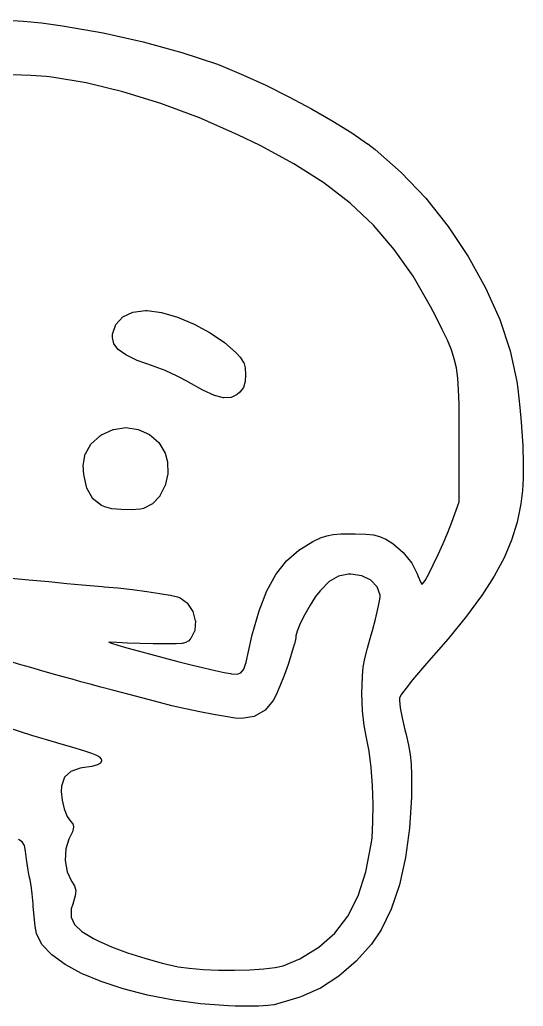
# Model space of a CAD drawing. Extents: x 42 to 258, y -102 to -28.
# Drawn here: x 128.27 to 140.68, y -75.5 to -51.19 of the extents above; entities that cross this region are included whole.
import ezdxf

# ---------------------------------------------------------------- set-up
doc = ezdxf.new("R2010")
doc.units = 0
doc.header["$MEASUREMENT"] = 0
doc.layers.add('BLACK', color=7, linetype='CONTINUOUS')

msp = doc.modelspace()

# ---------------------------------------------------------------- linework, layer by layer
at = {"layer": 'Black'}
for p, q in [((127.843, -51.1914), (128.367, -51.2271)), ((128.367, -51.2271), (128.367, -51.2271)), ((128.367, -51.2271), (128.367, -51.2271)), ((128.367, -51.2271), (128.81, -51.271)), ((128.81, -51.271), (128.81, -51.2711)), ((128.81, -51.2711), (128.81, -51.271)), ((128.81, -51.271), (129.327, -51.3414)), ((129.327, -51.3414), (129.327, -51.3414)), ((129.327, -51.3414), (129.327, -51.3414)), ((129.327, -51.3414), (130.324, -51.516)), ((130.324, -51.516), (130.324, -51.5161)), ((130.324, -51.5161), (130.325, -51.5161)), ((130.325, -51.5161), (131.316, -51.7379)), ((131.316, -51.7379), (131.316, -51.7379)), ((131.316, -51.7379), (131.316, -51.7379)), ((131.316, -51.7379), (132.267, -51.9987)), ((132.267, -51.9987), (132.267, -51.9987)), ((132.267, -51.9987), (132.267, -51.9987)), ((132.267, -51.9987), (133.142, -52.2902)), ((133.142, -52.2902), (133.142, -52.2902)), ((133.142, -52.2902), (133.142, -52.2903)), ((133.142, -52.2903), (133.282, -52.3434)), ((133.282, -52.3434), (133.282, -52.3434)), ((133.282, -52.3434), (133.282, -52.3434)), ((133.282, -52.3434), (133.789, -52.5542)), ((128.544, -52.564), (128.084, -52.5489)), ((128.918, -52.5888), (128.544, -52.564)), ((129.063, -52.6043), (128.918, -52.5888)), ((129.909, -52.7475), (129.063, -52.6043)), ((130.81, -52.9676), (129.909, -52.7475)), ((133.789, -52.5542), (133.789, -52.5543)), ((133.789, -52.5543), (133.789, -52.5543)), ((133.789, -52.5543), (134.339, -52.8073)), ((131.748, -53.2582), (130.81, -52.9676)), ((134.339, -52.8073), (134.339, -52.8073)), ((134.339, -52.8073), (134.339, -52.8073)), ((134.339, -52.8073), (134.905, -53.0893)), ((134.905, -53.0893), (134.905, -53.0893)), ((134.905, -53.0893), (134.905, -53.0893)), ((134.905, -53.0893), (135.464, -53.3872)), ((132.702, -53.6126), (131.748, -53.2582)), ((135.464, -53.3872), (135.464, -53.3873)), ((135.464, -53.3873), (135.464, -53.3873)), ((135.464, -53.3873), (135.991, -53.688)), ((133.651, -54.0242), (132.702, -53.6126)), ((135.991, -53.688), (135.991, -53.6881)), ((135.991, -53.6881), (135.991, -53.6881)), ((135.991, -53.6881), (136.46, -53.9785)), ((134.194, -54.2876), (133.651, -54.0242)), ((136.46, -53.9785), (136.46, -53.9786)), ((136.46, -53.9786), (136.46, -53.9787)), ((136.46, -53.9787), (136.847, -54.2457)), ((135.029, -54.7412), (134.194, -54.2876)), ((136.847, -54.2457), (136.847, -54.2458)), ((136.847, -54.2458), (136.848, -54.2459)), ((136.848, -54.2459), (137.033, -54.3882)), ((137.033, -54.3882), (137.033, -54.3883)), ((137.033, -54.3883), (137.033, -54.3884)), ((137.033, -54.3884), (137.677, -54.9523)), ((135.765, -55.2116), (135.029, -54.7412)), ((137.677, -54.9523), (137.677, -54.9525)), ((137.677, -54.9525), (137.677, -54.9527)), ((137.677, -54.9527), (138.28, -55.5906)), ((136.413, -55.7114), (135.765, -55.2116)), ((138.28, -55.5906), (138.281, -55.5908)), ((138.281, -55.5908), (138.281, -55.5909)), ((138.281, -55.5909), (138.835, -56.2873)), ((136.988, -56.2533), (136.413, -55.7114)), ((137.502, -56.8499), (136.988, -56.2533)), ((138.835, -56.2873), (138.835, -56.2875)), ((138.835, -56.2875), (138.835, -56.2876)), ((138.835, -56.2876), (139.329, -57.0271)), ((137.967, -57.5138), (137.502, -56.8499)), ((139.329, -57.0271), (139.329, -57.0273)), ((139.329, -57.0273), (139.329, -57.0274)), ((139.329, -57.0274), (139.755, -57.7945)), ((138.398, -58.2579), (137.967, -57.5138)), ((139.755, -57.7945), (139.755, -57.7948)), ((139.755, -57.7948), (139.755, -57.7949)), ((139.755, -57.7949), (140.102, -58.5742)), ((138.525, -58.5034), (138.398, -58.2579)), ((130.643, -58.6978), (130.812, -58.5153)), ((130.812, -58.5153), (130.812, -58.5152)), ((130.812, -58.5152), (130.813, -58.5152)), ((130.813, -58.5147), (130.814, -58.5142)), ((130.813, -58.5152), (130.813, -58.5147)), ((130.814, -58.5142), (131.059, -58.3969)), ((130.814, -58.5142), (130.814, -58.5142)), ((130.814, -58.5142), (130.814, -58.5142)), ((131.059, -58.3969), (131.06, -58.3967)), ((131.06, -58.3967), (131.061, -58.3965)), ((131.061, -58.3965), (131.369, -58.3551)), ((131.369, -58.3551), (131.37, -58.355)), ((131.369, -58.3551), (131.369, -58.3551)), ((131.37, -58.355), (131.412, -58.3558)), ((131.412, -58.3558), (131.413, -58.3558)), ((131.413, -58.3558), (131.413, -58.3558)), ((131.413, -58.3558), (131.765, -58.4053)), ((131.765, -58.4053), (131.765, -58.4054)), ((131.765, -58.4054), (131.766, -58.4055)), ((131.766, -58.4055), (132.161, -58.5226)), ((132.161, -58.5226), (132.162, -58.5227)), ((132.162, -58.5227), (132.162, -58.5228)), ((132.162, -58.5228), (132.572, -58.6941)), ((138.685, -58.8228), (138.525, -58.5034)), ((140.102, -58.5742), (140.102, -58.5745)), ((140.102, -58.5745), (140.102, -58.5747)), ((140.102, -58.5747), (140.361, -59.3508)), ((130.56, -58.9371), (130.642, -58.6996)), ((130.642, -58.6981), (130.643, -58.698)), ((130.642, -58.6987), (130.642, -58.6981)), ((130.642, -58.6993), (130.642, -58.6987)), ((130.642, -58.6995), (130.642, -58.6993)), ((130.642, -58.6996), (130.642, -58.6995)), ((130.643, -58.698), (130.643, -58.6978)), ((132.572, -58.6941), (132.572, -58.6942)), ((132.572, -58.6942), (132.572, -58.6943)), ((132.572, -58.6943), (132.968, -58.9061)), ((138.812, -59.0906), (138.685, -58.8228)), ((130.555, -59.0244), (130.56, -58.9384)), ((130.555, -59.0251), (130.555, -59.0244)), ((130.555, -59.0258), (130.555, -59.0251)), ((130.588, -59.1782), (130.555, -59.0258)), ((130.56, -58.9378), (130.56, -58.9371)), ((130.56, -58.9384), (130.56, -58.9378)), ((132.968, -58.9061), (132.969, -58.9063)), ((132.969, -58.9063), (132.969, -58.9064)), ((132.969, -58.9064), (133.322, -59.1453)), ((130.588, -59.1784), (130.588, -59.1782)), ((130.588, -59.1786), (130.588, -59.1784)), ((130.588, -59.1792), (130.588, -59.1786)), ((130.588, -59.1798), (130.588, -59.1792)), ((130.588, -59.18), (130.588, -59.1798)), ((130.589, -59.1802), (130.588, -59.18)), ((130.694, -59.3191), (130.589, -59.1802)), ((133.322, -59.1453), (133.322, -59.1455)), ((133.322, -59.1455), (133.322, -59.1457)), ((133.322, -59.1457), (133.603, -59.3982)), ((138.911, -59.3255), (138.812, -59.0906)), ((130.695, -59.3197), (130.694, -59.3191)), ((130.695, -59.3202), (130.695, -59.3197)), ((130.883, -59.4523), (130.695, -59.3202)), ((130.883, -59.4525), (130.883, -59.4523)), ((130.884, -59.4528), (130.883, -59.4525)), ((131.163, -59.5848), (130.884, -59.4528)), ((133.603, -59.3982), (133.603, -59.3984)), ((133.603, -59.3984), (133.603, -59.3986)), ((133.603, -59.3986), (133.701, -59.5092)), ((133.701, -59.5092), (133.701, -59.5095)), ((133.701, -59.5095), (133.702, -59.5097)), ((133.702, -59.5097), (133.79, -59.6386)), ((138.984, -59.5463), (138.911, -59.3255)), ((139.036, -59.7717), (138.984, -59.5463)), ((140.361, -59.3508), (140.361, -59.3511)), ((140.361, -59.3511), (140.361, -59.3513)), ((140.361, -59.3513), (140.522, -60.1088)), ((131.164, -59.5849), (131.163, -59.5848)), ((131.163, -59.5848), (131.163, -59.5848)), ((131.545, -59.7235), (131.164, -59.5849)), ((131.582, -59.7356), (131.545, -59.7235)), ((131.545, -59.7235), (131.545, -59.7235)), ((131.545, -59.7235), (131.545, -59.7235)), ((131.852, -59.8387), (131.582, -59.7356)), ((133.79, -59.6386), (133.79, -59.6393)), ((133.79, -59.6393), (133.791, -59.64)), ((133.791, -59.64), (133.83, -59.768)), ((133.83, -59.768), (133.83, -59.7686)), ((133.83, -59.7686), (133.83, -59.7692)), ((133.83, -59.7692), (133.838, -59.9415)), ((139.071, -60.0207), (139.036, -59.7717)), ((132.153, -59.9757), (131.852, -59.8387)), ((132.42, -60.1175), (132.153, -59.9757)), ((133.838, -59.942), (133.83, -60.1045)), ((133.838, -59.9415), (133.838, -59.9418)), ((133.838, -59.9418), (133.838, -59.942)), ((139.091, -60.312), (139.071, -60.0207)), ((132.428, -60.1221), (132.42, -60.1175)), ((132.784, -60.3207), (132.428, -60.1221)), ((132.428, -60.1221), (132.428, -60.1221)), ((132.428, -60.1221), (132.428, -60.1221)), ((133.789, -60.252), (133.699, -60.3694)), ((133.83, -60.1057), (133.789, -60.2504)), ((133.789, -60.2504), (133.789, -60.2504)), ((133.789, -60.2504), (133.789, -60.2505)), ((133.789, -60.2505), (133.789, -60.2512)), ((133.789, -60.2512), (133.789, -60.2519)), ((133.789, -60.2519), (133.789, -60.252)), ((133.789, -60.252), (133.789, -60.252)), ((133.83, -60.1045), (133.83, -60.1051)), ((133.83, -60.1051), (133.83, -60.1057)), ((140.522, -60.1088), (140.522, -60.109)), ((140.522, -60.109), (140.522, -60.1091)), ((140.522, -60.1091), (140.547, -60.2901)), ((132.785, -60.3208), (132.784, -60.3207)), ((132.785, -60.3209), (132.785, -60.3208)), ((133.07, -60.4481), (132.785, -60.3209)), ((133.07, -60.4482), (133.07, -60.4481)), ((133.07, -60.4484), (133.07, -60.4482)), ((133.297, -60.5068), (133.07, -60.4484)), ((133.298, -60.5068), (133.297, -60.5068)), ((133.48, -60.4992), (133.298, -60.5069)), ((133.298, -60.5069), (133.298, -60.5068)), ((133.481, -60.499), (133.48, -60.4992)), ((133.48, -60.4992), (133.48, -60.4992)), ((133.48, -60.4992), (133.48, -60.4992)), ((133.482, -60.4988), (133.481, -60.4988)), ((133.481, -60.4988), (133.481, -60.499)), ((133.632, -60.4275), (133.482, -60.4987)), ((133.482, -60.4987), (133.482, -60.4988)), ((133.633, -60.4268), (133.632, -60.4271)), ((133.632, -60.4271), (133.632, -60.4275)), ((133.698, -60.3701), (133.633, -60.4268)), ((133.699, -60.3694), (133.698, -60.3698)), ((133.698, -60.3698), (133.698, -60.3701)), ((139.101, -60.6645), (139.091, -60.312)), ((140.547, -60.2901), (140.547, -60.2901)), ((140.547, -60.2901), (140.547, -60.2902)), ((140.547, -60.2902), (140.599, -60.7454)), ((139.104, -61.0969), (139.101, -60.6645)), ((140.599, -60.7454), (140.599, -60.7455)), ((140.599, -60.7455), (140.599, -60.7456)), ((140.599, -60.7456), (140.629, -61.0965)), ((130.578, -61.2861), (130.887, -61.2433)), ((130.887, -61.2433), (130.888, -61.2433)), ((130.888, -61.2433), (130.888, -61.2433)), ((130.888, -61.2433), (131.193, -61.2868)), ((139.104, -61.4927), (139.104, -61.0969)), ((140.629, -61.0965), (140.64, -61.2203)), ((140.64, -61.2203), (140.64, -61.2204)), ((140.64, -61.2204), (140.64, -61.2205)), ((140.64, -61.2205), (140.669, -61.6885)), ((130.027, -61.6474), (130.263, -61.4373)), ((130.263, -61.4369), (130.285, -61.4221)), ((130.263, -61.4372), (130.263, -61.4369)), ((130.263, -61.4373), (130.263, -61.4372)), ((130.285, -61.4219), (130.286, -61.4217)), ((130.285, -61.4221), (130.285, -61.4219)), ((130.286, -61.4217), (130.576, -61.2865)), ((130.576, -61.2865), (130.577, -61.2863)), ((130.577, -61.2863), (130.578, -61.2861)), ((131.193, -61.2868), (131.194, -61.287)), ((131.194, -61.287), (131.194, -61.2871)), ((131.194, -61.2871), (131.472, -61.4106)), ((131.472, -61.4106), (131.473, -61.411)), ((131.473, -61.411), (131.473, -61.4114)), ((131.473, -61.4114), (131.701, -61.6087)), ((139.102, -63.0723), (139.104, -61.4927)), ((129.888, -61.8863), (130.026, -61.6486)), ((130.026, -61.648), (130.027, -61.6474)), ((130.026, -61.6486), (130.026, -61.648)), ((131.701, -61.6087), (131.702, -61.6093)), ((131.702, -61.6093), (131.702, -61.6099)), ((131.702, -61.6099), (131.858, -61.8748)), ((140.669, -61.6885), (140.669, -61.6886)), ((140.669, -61.6886), (140.669, -61.6886)), ((140.669, -61.6886), (140.684, -62.1238)), ((129.837, -62.1756), (129.887, -61.888)), ((129.887, -61.8871), (129.888, -61.8863)), ((129.887, -61.888), (129.887, -61.8871)), ((129.887, -61.888), (129.887, -61.888)), ((129.887, -61.888), (129.887, -61.888)), ((129.888, -61.8863), (129.888, -61.8863)), ((129.888, -61.8863), (129.888, -61.8863)), ((131.858, -61.8748), (131.859, -61.8755)), ((131.859, -61.8755), (131.859, -61.8761)), ((131.859, -61.8761), (131.913, -62.0842)), ((129.837, -62.1761), (129.837, -62.1756)), ((129.837, -62.1767), (129.837, -62.1761)), ((129.847, -62.3989), (129.837, -62.1767)), ((131.913, -62.0842), (131.913, -62.0848)), ((131.913, -62.0848), (131.913, -62.0854)), ((131.913, -62.0854), (131.918, -62.3832)), ((140.684, -62.1238), (140.684, -62.1239)), ((140.684, -62.1239), (140.684, -62.124)), ((140.684, -62.124), (140.684, -62.5001)), ((129.847, -62.3993), (129.847, -62.3989)), ((129.847, -62.3997), (129.847, -62.3993)), ((129.921, -62.7333), (129.847, -62.3997)), ((131.918, -62.3844), (131.852, -62.6723)), ((131.918, -62.3832), (131.918, -62.3838)), ((131.918, -62.3838), (131.918, -62.3844)), ((131.851, -62.6734), (131.724, -62.9268)), ((131.852, -62.6728), (131.851, -62.6734)), ((131.852, -62.6723), (131.852, -62.6728)), ((140.684, -62.5004), (140.668, -62.7912)), ((140.684, -62.5001), (140.684, -62.5002)), ((140.684, -62.5002), (140.684, -62.5004)), ((129.922, -62.734), (129.921, -62.7333)), ((129.922, -62.7347), (129.922, -62.734)), ((130.066, -62.9843), (129.922, -62.7347)), ((131.723, -62.9279), (131.544, -63.1222)), ((131.724, -62.9273), (131.723, -62.9279)), ((131.724, -62.9268), (131.724, -62.9273)), ((140.668, -62.7916), (140.626, -63.1169)), ((140.668, -62.7912), (140.668, -62.7914)), ((140.668, -62.7914), (140.668, -62.7916)), ((130.066, -62.9844), (130.066, -62.9843)), ((130.066, -62.9843), (130.066, -62.9843)), ((130.067, -62.985), (130.066, -62.9844)), ((130.067, -62.9856), (130.067, -62.985)), ((130.067, -62.9857), (130.067, -62.9856)), ((130.067, -62.9856), (130.067, -62.9856)), ((130.288, -63.1594), (130.067, -62.9857)), ((130.288, -63.1596), (130.288, -63.1594)), ((130.289, -63.16), (130.288, -63.1596)), ((130.369, -63.1982), (130.289, -63.16)), ((130.37, -63.1984), (130.369, -63.1982)), ((130.37, -63.1986), (130.37, -63.1984)), ((130.539, -63.2403), (130.37, -63.1986)), ((131.543, -63.1233), (131.321, -63.234)), ((131.544, -63.1223), (131.543, -63.1227)), ((131.543, -63.1227), (131.543, -63.1233)), ((131.543, -63.1233), (131.543, -63.1233)), ((131.543, -63.1233), (131.543, -63.1233)), ((131.544, -63.1222), (131.544, -63.1222)), ((131.544, -63.1222), (131.544, -63.1223)), ((138.923, -63.5683), (139.102, -63.0723)), ((140.626, -63.1172), (140.532, -63.5715)), ((140.626, -63.1169), (140.626, -63.117)), ((140.626, -63.117), (140.626, -63.1172)), ((130.539, -63.2404), (130.539, -63.2403)), ((130.539, -63.2403), (130.539, -63.2403)), ((130.772, -63.2638), (130.539, -63.2404)), ((130.773, -63.2638), (130.772, -63.2638)), ((130.773, -63.2639), (130.773, -63.2638)), ((131.024, -63.2673), (130.773, -63.2639)), ((131.247, -63.249), (131.024, -63.2673)), ((131.024, -63.2673), (131.024, -63.2673)), ((131.024, -63.2673), (131.024, -63.2673)), ((131.32, -63.2344), (131.247, -63.2489)), ((131.247, -63.2489), (131.247, -63.2489)), ((131.247, -63.2489), (131.247, -63.249)), ((131.321, -63.2342), (131.32, -63.2344)), ((131.321, -63.234), (131.321, -63.2342)), ((138.825, -63.8234), (138.923, -63.5683)), ((140.532, -63.5719), (140.395, -64.0135)), ((140.532, -63.5715), (140.532, -63.5717)), ((140.532, -63.5717), (140.532, -63.5719)), ((135.689, -63.9615), (135.841, -63.9054)), ((135.841, -63.9054), (135.842, -63.9053)), ((135.842, -63.9052), (135.996, -63.8744)), ((135.842, -63.9053), (135.842, -63.9052)), ((135.996, -63.8743), (136.189, -63.8616)), ((135.996, -63.8744), (135.996, -63.8743)), ((135.996, -63.8744), (135.996, -63.8744)), ((136.189, -63.8616), (136.457, -63.8594)), ((136.189, -63.8616), (136.189, -63.8616)), ((136.189, -63.8616), (136.189, -63.8616)), ((136.457, -63.8594), (136.457, -63.8594)), ((136.457, -63.8594), (136.457, -63.8594)), ((136.457, -63.8594), (136.543, -63.8598)), ((136.543, -63.8598), (136.543, -63.8598)), ((136.543, -63.8598), (136.543, -63.8598)), ((136.543, -63.8598), (136.802, -63.8673)), ((136.802, -63.8673), (136.802, -63.8673)), ((136.802, -63.8673), (136.802, -63.8673)), ((136.802, -63.8673), (136.99, -63.8882)), ((136.99, -63.8882), (136.991, -63.8883)), ((136.991, -63.8883), (136.991, -63.8883)), ((136.991, -63.8883), (137.143, -63.9278)), ((137.143, -63.9278), (137.143, -63.928)), ((137.143, -63.928), (137.143, -63.928)), ((137.143, -63.928), (137.292, -63.9915)), ((138.71, -64.0975), (138.825, -63.8234)), ((135.148, -64.2611), (135.498, -64.0513)), ((135.498, -64.0512), (135.499, -64.0511)), ((135.498, -64.0513), (135.498, -64.0512)), ((135.499, -64.0507), (135.688, -63.9617)), ((135.499, -64.0511), (135.499, -64.0507)), ((135.499, -64.0507), (135.499, -64.0507)), ((135.499, -64.0507), (135.499, -64.0507)), ((135.688, -63.9616), (135.689, -63.9615)), ((135.688, -63.9617), (135.688, -63.9616)), ((137.292, -63.9915), (137.292, -63.9917)), ((137.292, -63.9917), (137.292, -63.9918)), ((137.292, -63.9918), (137.471, -64.0992)), ((137.471, -64.0992), (137.471, -64.0995)), ((137.471, -64.0995), (137.472, -64.0998)), ((137.472, -64.0998), (137.726, -64.3203)), ((138.588, -64.3717), (138.71, -64.0975)), ((140.395, -64.0139), (140.209, -64.4545)), ((140.395, -64.0135), (140.395, -64.0137)), ((140.395, -64.0137), (140.395, -64.0139)), ((134.845, -64.5271), (135.147, -64.2616)), ((135.147, -64.2616), (135.148, -64.2614)), ((135.148, -64.2614), (135.148, -64.2611)), ((137.726, -64.3203), (137.726, -64.3207)), ((137.726, -64.3207), (137.727, -64.321)), ((137.727, -64.321), (137.937, -64.5817)), ((138.466, -64.6274), (138.588, -64.3717)), ((134.586, -64.8591), (134.845, -64.5278)), ((134.845, -64.5275), (134.845, -64.5271)), ((134.845, -64.5278), (134.845, -64.5275)), ((137.937, -64.5817), (137.937, -64.5821)), ((137.937, -64.5821), (137.937, -64.5825)), ((137.937, -64.5825), (138.071, -64.848)), ((138.355, -64.8459), (138.466, -64.6274)), ((140.209, -64.4549), (139.966, -64.9063)), ((140.209, -64.4545), (140.209, -64.4547)), ((140.209, -64.4547), (140.209, -64.4549)), ((134.362, -65.2668), (134.585, -64.8598)), ((134.585, -64.8595), (134.586, -64.8591)), ((134.585, -64.8598), (134.585, -64.8595)), ((136.125, -64.9069), (135.901, -65.0367)), ((136.372, -64.8576), (136.125, -64.9069)), ((136.429, -64.8561), (136.372, -64.8576)), ((136.7, -64.8962), (136.429, -64.8561)), ((136.924, -65.0056), (136.7, -64.8962)), ((138.071, -64.848), (138.071, -64.8483)), ((138.071, -64.8483), (138.071, -64.8486)), ((138.071, -64.8486), (138.092, -64.9082)), ((138.092, -64.9082), (138.147, -65.0407)), ((138.264, -65.0082), (138.355, -64.8459)), ((139.966, -64.9066), (139.66, -65.3806)), ((139.966, -64.9063), (139.966, -64.9065)), ((139.966, -64.9065), (139.966, -64.9066)), ((127.968, -64.9401), (128.495, -64.9912)), ((128.495, -64.9912), (128.495, -64.9912)), ((128.495, -64.9912), (128.988, -65.0384)), ((128.988, -65.0384), (128.988, -65.0384)), ((128.988, -65.0384), (129.432, -65.0803)), ((129.432, -65.0803), (129.432, -65.0803)), ((129.432, -65.0803), (129.809, -65.1153)), ((129.809, -65.1153), (129.809, -65.1153)), ((129.809, -65.1153), (130.106, -65.1419)), ((130.106, -65.1419), (130.106, -65.1419)), ((130.106, -65.1419), (130.306, -65.1585)), ((135.901, -65.0367), (135.674, -65.2615)), ((137.083, -65.1685), (136.924, -65.0056)), ((138.147, -65.0407), (138.186, -65.1018)), ((138.186, -65.1018), (138.201, -65.0949)), ((138.201, -65.0949), (138.264, -65.0082)), ((130.306, -65.1585), (130.35, -65.162)), ((130.35, -65.162), (130.35, -65.162)), ((130.35, -65.162), (130.35, -65.162)), ((130.35, -65.162), (130.688, -65.1934)), ((130.688, -65.1934), (130.688, -65.1934)), ((130.688, -65.1934), (130.688, -65.1934)), ((130.688, -65.1934), (131.047, -65.2338)), ((131.047, -65.2338), (131.047, -65.2338)), ((131.047, -65.2338), (131.047, -65.2338)), ((131.047, -65.2338), (131.4, -65.2795)), ((131.4, -65.2795), (131.4, -65.2795)), ((131.4, -65.2795), (131.4, -65.2795)), ((131.4, -65.2795), (131.721, -65.3269)), ((131.721, -65.3269), (131.721, -65.3269)), ((131.721, -65.3269), (131.721, -65.3269)), ((131.721, -65.3269), (131.982, -65.3723)), ((131.982, -65.3723), (131.982, -65.3723)), ((131.982, -65.3723), (131.983, -65.3723)), ((131.983, -65.3723), (132.158, -65.4121)), ((134.17, -65.7601), (134.362, -65.2674)), ((134.362, -65.2671), (134.362, -65.2668)), ((134.362, -65.2674), (134.362, -65.2671)), ((135.674, -65.2615), (135.563, -65.4082)), ((137.156, -65.3696), (137.083, -65.1685)), ((137.159, -65.4159), (137.156, -65.3696)), ((139.66, -65.3808), (139.632, -65.4191)), ((139.66, -65.3806), (139.66, -65.3807)), ((139.66, -65.3807), (139.66, -65.3808)), ((132.158, -65.4121), (132.158, -65.4122)), ((132.158, -65.4122), (132.159, -65.4123)), ((132.159, -65.4123), (132.222, -65.4356)), ((132.222, -65.4356), (132.223, -65.436)), ((132.223, -65.436), (132.224, -65.4363)), ((132.224, -65.4363), (132.407, -65.5715)), ((132.407, -65.5715), (132.407, -65.5715)), ((132.407, -65.5715), (132.407, -65.5715)), ((132.407, -65.5715), (132.408, -65.5721)), ((132.408, -65.5721), (132.409, -65.5727)), ((132.409, -65.5727), (132.409, -65.5728)), ((132.409, -65.5728), (132.409, -65.5728)), ((132.409, -65.5728), (132.537, -65.7713)), ((135.43, -65.6169), (135.299, -65.8466)), ((135.563, -65.4082), (135.43, -65.6169)), ((137.102, -65.7095), (137.143, -65.5203)), ((137.143, -65.5203), (137.159, -65.4159)), ((139.632, -65.4191), (139.285, -65.889)), ((139.632, -65.4191), (139.632, -65.4191)), ((132.537, -65.7713), (132.537, -65.772)), ((132.537, -65.772), (132.537, -65.7727)), ((132.537, -65.7727), (132.599, -66.0035)), ((134.003, -66.3491), (134.17, -65.7606)), ((134.17, -65.7604), (134.17, -65.7601)), ((134.17, -65.7606), (134.17, -65.7604)), ((135.299, -65.8466), (135.187, -66.0688)), ((137.04, -65.9592), (137.102, -65.7095)), ((132.6, -66.0051), (132.586, -66.2372)), ((132.599, -66.0035), (132.6, -66.0043)), ((132.6, -66.0043), (132.6, -66.0051)), ((135.187, -66.0688), (135.109, -66.2547)), ((136.963, -66.2453), (137.04, -65.9592)), ((139.285, -65.8892), (138.834, -66.4435)), ((139.285, -65.889), (139.285, -65.8891)), ((139.285, -65.8891), (139.285, -65.8892)), ((132.586, -66.2391), (132.487, -66.4416)), ((132.586, -66.2372), (132.586, -66.2373)), ((132.586, -66.2373), (132.586, -66.2374)), ((132.586, -66.2374), (132.586, -66.2382)), ((132.586, -66.2382), (132.586, -66.2389)), ((132.586, -66.2389), (132.586, -66.239)), ((132.586, -66.239), (132.586, -66.2391)), ((133.911, -66.7603), (134.003, -66.3493)), ((134.003, -66.3492), (134.003, -66.3491)), ((134.003, -66.3493), (134.003, -66.3492)), ((135.109, -66.2547), (135.08, -66.376)), ((136.842, -66.677), (136.934, -66.3477)), ((136.934, -66.3477), (136.963, -66.2453)), ((136.934, -66.3477), (136.934, -66.3477)), ((136.934, -66.3477), (136.934, -66.3477)), ((130.472, -66.5269), (130.467, -66.5291)), ((130.467, -66.5291), (130.533, -66.5551)), ((130.474, -66.5271), (130.472, -66.5269)), ((130.475, -66.5271), (130.474, -66.5271)), ((130.661, -66.5389), (130.475, -66.5271)), ((130.475, -66.5271), (130.475, -66.5271)), ((130.533, -66.5551), (130.69, -66.6044)), ((130.662, -66.539), (130.661, -66.5389)), ((130.661, -66.5389), (130.661, -66.5389)), ((130.927, -66.5503), (130.662, -66.539)), ((130.69, -66.6044), (130.913, -66.6689)), ((131.238, -66.5599), (130.927, -66.5503)), ((130.927, -66.5503), (130.927, -66.5503)), ((130.927, -66.5503), (130.927, -66.5503)), ((131.56, -66.5665), (131.238, -66.5599)), ((131.238, -66.5599), (131.238, -66.5599)), ((131.238, -66.5599), (131.238, -66.5599)), ((131.594, -66.567), (131.56, -66.5665)), ((131.56, -66.5665), (131.56, -66.5665)), ((131.56, -66.5665), (131.56, -66.5665)), ((131.905, -66.5704), (131.594, -66.567)), ((131.594, -66.567), (131.594, -66.567)), ((131.594, -66.567), (131.594, -66.567)), ((132.124, -66.569), (131.905, -66.5704)), ((131.905, -66.5704), (131.905, -66.5704)), ((131.905, -66.5704), (131.905, -66.5704)), ((132.27, -66.5599), (132.124, -66.569)), ((132.124, -66.569), (132.124, -66.569)), ((132.124, -66.569), (132.124, -66.569)), ((132.271, -66.5598), (132.27, -66.5598)), ((132.27, -66.5598), (132.27, -66.5599)), ((132.364, -66.5402), (132.271, -66.5598)), ((132.365, -66.5397), (132.364, -66.54)), ((132.364, -66.54), (132.364, -66.5402)), ((132.426, -66.507), (132.365, -66.5397)), ((132.427, -66.5061), (132.426, -66.5065)), ((132.426, -66.5065), (132.426, -66.507)), ((132.475, -66.4574), (132.427, -66.5061)), ((132.487, -66.4426), (132.475, -66.4571)), ((132.475, -66.4571), (132.475, -66.4572)), ((132.475, -66.4572), (132.475, -66.4574)), ((132.487, -66.4416), (132.487, -66.4421)), ((132.487, -66.4421), (132.487, -66.4426)), ((135.039, -66.583), (134.973, -66.8109)), ((135.04, -66.5827), (135.039, -66.5829)), ((135.039, -66.5829), (135.039, -66.583)), ((135.076, -66.4198), (135.04, -66.5827)), ((135.08, -66.376), (135.076, -66.4191)), ((135.076, -66.4191), (135.076, -66.4194)), ((135.076, -66.4194), (135.076, -66.4198)), ((138.834, -66.4437), (138.301, -67.0558)), ((138.834, -66.4435), (138.834, -66.4436)), ((138.834, -66.4436), (138.834, -66.4437)), ((130.913, -66.6689), (130.913, -66.6689)), ((130.913, -66.6689), (131.186, -66.7447)), ((131.186, -66.7447), (131.496, -66.8282)), ((131.496, -66.8282), (131.496, -66.8282)), ((131.496, -66.8282), (131.828, -66.9153)), ((133.851, -67.0236), (133.911, -66.7603)), ((134.973, -66.811), (134.885, -67.0765)), ((134.973, -66.8109), (134.973, -66.8109)), ((134.973, -66.8109), (134.973, -66.811)), ((136.779, -66.9327), (136.842, -66.6772)), ((136.842, -66.6771), (136.842, -66.677)), ((136.842, -66.6772), (136.842, -66.6771)), ((128.3, -67.0846), (128.003, -66.9959)), ((128.54, -67.1552), (128.3, -67.0846)), ((128.3, -67.0846), (128.3, -67.0846)), ((128.3, -67.0846), (128.3, -67.0846)), ((131.828, -66.9153), (132.168, -67.0025)), ((132.168, -67.0025), (132.5, -67.0857)), ((132.5, -67.0857), (132.5, -67.0857)), ((132.5, -67.0857), (132.811, -67.1613)), ((133.794, -67.192), (133.851, -67.0236)), ((134.885, -67.0766), (134.787, -67.3524)), ((134.885, -67.0765), (134.885, -67.0765)), ((134.885, -67.0765), (134.885, -67.0766)), ((136.739, -67.1486), (136.779, -66.933)), ((136.779, -66.9328), (136.779, -66.9327)), ((136.779, -66.933), (136.779, -66.9328)), ((138.301, -67.0558), (138.153, -67.2247)), ((138.301, -67.0558), (138.301, -67.0558)), ((138.301, -67.0558), (138.301, -67.0558)), ((128.843, -67.2424), (128.54, -67.1552)), ((128.54, -67.1552), (128.54, -67.1552)), ((128.54, -67.1552), (128.54, -67.1552)), ((129.161, -67.3327), (128.843, -67.2424)), ((128.843, -67.2424), (128.843, -67.2424)), ((128.843, -67.2424), (128.843, -67.2424)), ((129.345, -67.3841), (129.161, -67.3327)), ((129.161, -67.3327), (129.161, -67.3327)), ((129.161, -67.3327), (129.161, -67.3327)), ((132.811, -67.1613), (133.086, -67.2254)), ((133.086, -67.2254), (133.311, -67.2742)), ((133.311, -67.2742), (133.47, -67.3039)), ((133.47, -67.3039), (133.493, -67.3073)), ((133.493, -67.3073), (133.63, -67.3155)), ((133.63, -67.3155), (133.725, -67.2828)), ((133.725, -67.2828), (133.794, -67.192)), ((136.718, -67.3585), (136.739, -67.149)), ((136.739, -67.1488), (136.739, -67.1486)), ((136.739, -67.149), (136.739, -67.1488)), ((138.153, -67.2247), (137.956, -67.4578)), ((129.56, -67.4438), (129.345, -67.3841)), ((129.345, -67.3841), (129.345, -67.3841)), ((129.345, -67.3841), (129.345, -67.3841)), ((129.776, -67.5028), (129.56, -67.4438)), ((129.56, -67.4438), (129.56, -67.4438)), ((129.56, -67.4438), (129.56, -67.4438)), ((130.008, -67.5657), (129.776, -67.5028)), ((129.776, -67.5028), (129.776, -67.5028)), ((129.776, -67.5028), (129.776, -67.5028)), ((130.273, -67.6369), (130.008, -67.5657)), ((130.008, -67.5657), (130.008, -67.5657)), ((130.008, -67.5657), (130.008, -67.5657)), ((134.786, -67.3525), (134.686, -67.6114)), ((134.787, -67.3524), (134.786, -67.3525)), ((134.786, -67.3525), (134.786, -67.3525)), ((136.709, -67.5961), (136.718, -67.3588)), ((136.718, -67.3587), (136.718, -67.3585)), ((136.718, -67.3588), (136.718, -67.3587)), ((137.956, -67.4578), (137.795, -67.6598)), ((130.589, -67.7209), (130.273, -67.6369)), ((130.273, -67.6369), (130.273, -67.6369)), ((130.273, -67.6369), (130.273, -67.6369)), ((130.972, -67.8223), (130.589, -67.7209)), ((130.589, -67.7209), (130.589, -67.7209)), ((130.589, -67.7209), (130.589, -67.7209)), ((131.439, -67.9455), (130.972, -67.8223)), ((130.972, -67.8223), (130.972, -67.8223)), ((130.972, -67.8223), (130.972, -67.8223)), ((134.686, -67.6115), (134.594, -67.8262)), ((134.686, -67.6114), (134.686, -67.6115)), ((134.686, -67.6115), (134.686, -67.6115)), ((136.708, -67.7862), (136.709, -67.5962)), ((136.708, -67.7863), (136.708, -67.7862)), ((136.708, -67.7864), (136.708, -67.7863)), ((136.72, -68.2205), (136.708, -67.7864)), ((136.709, -67.5962), (136.709, -67.5961)), ((136.709, -67.5961), (136.709, -67.5961)), ((137.684, -67.8131), (137.636, -67.8999)), ((137.795, -67.6598), (137.684, -67.8131)), ((131.715, -68.0183), (131.439, -67.9455)), ((131.439, -67.9455), (131.439, -67.9455)), ((132.021, -68.0942), (131.715, -68.0183)), ((131.715, -68.0183), (131.715, -68.0183)), ((131.715, -68.0183), (131.715, -68.0183)), ((134.519, -67.9707), (134.319, -68.203)), ((134.52, -67.9697), (134.519, -67.9702)), ((134.519, -67.9702), (134.519, -67.9707)), ((134.594, -67.8265), (134.52, -67.9697)), ((134.594, -67.8262), (134.594, -67.8264)), ((134.594, -67.8264), (134.594, -67.8265)), ((137.636, -67.8999), (137.633, -67.9709)), ((137.633, -67.9709), (137.652, -68.149)), ((132.36, -68.1713), (132.021, -68.0942)), ((132.021, -68.0942), (132.021, -68.0942)), ((132.021, -68.0942), (132.021, -68.0942)), ((132.71, -68.245), (132.36, -68.1713)), ((132.36, -68.1713), (132.36, -68.1713)), ((132.36, -68.1713), (132.36, -68.1713)), ((133.046, -68.3105), (132.71, -68.245)), ((132.71, -68.245), (132.71, -68.245)), ((132.71, -68.245), (132.71, -68.245)), ((133.345, -68.3633), (133.046, -68.3105)), ((133.046, -68.3105), (133.046, -68.3105)), ((133.046, -68.3105), (133.046, -68.3105)), ((134.318, -68.204), (134.052, -68.3587)), ((134.319, -68.2035), (134.318, -68.204)), ((134.319, -68.203), (134.319, -68.2035)), ((136.72, -68.2207), (136.72, -68.2205)), ((136.72, -68.2209), (136.72, -68.2207)), ((136.76, -68.5859), (136.72, -68.2209)), ((137.652, -68.149), (137.698, -68.3958)), ((133.583, -68.3987), (133.345, -68.3633)), ((133.345, -68.3633), (133.345, -68.3633)), ((133.345, -68.3633), (133.345, -68.3633)), ((133.584, -68.3988), (133.583, -68.3987)), ((133.583, -68.3987), (133.583, -68.3987)), ((133.736, -68.4121), (133.584, -68.3988)), ((133.737, -68.4121), (133.736, -68.4121)), ((133.736, -68.4121), (133.736, -68.4121)), ((133.739, -68.4121), (133.737, -68.4121)), ((133.74, -68.4121), (133.739, -68.4121)), ((134.051, -68.3593), (133.74, -68.4121)), ((133.74, -68.4121), (133.74, -68.4121)), ((134.052, -68.3587), (134.051, -68.359)), ((134.051, -68.359), (134.051, -68.3593)), ((134.051, -68.3593), (134.051, -68.3593)), ((134.051, -68.3593), (134.051, -68.3593)), ((134.052, -68.3587), (134.052, -68.3587)), ((134.052, -68.3587), (134.052, -68.3587)), ((137.698, -68.3958), (137.766, -68.6875)), ((127.98, -68.6348), (128.559, -68.8195)), ((136.76, -68.5861), (136.76, -68.5859)), ((136.76, -68.5864), (136.76, -68.5861)), ((136.822, -68.8879), (136.76, -68.5864)), ((137.766, -68.6875), (137.794, -68.8012)), ((128.559, -68.8195), (129.178, -69.0034)), ((129.178, -69.0034), (129.178, -69.0034)), ((129.178, -69.0034), (129.199, -69.0095)), ((129.199, -69.0095), (129.199, -69.0095)), ((129.199, -69.0095), (129.199, -69.0095)), ((129.199, -69.0095), (129.568, -69.1163)), ((136.885, -69.2119), (136.822, -68.8879)), ((137.794, -68.8012), (137.794, -68.8012)), ((137.794, -68.8012), (137.794, -68.8013)), ((137.794, -68.8013), (137.854, -69.0641)), ((129.568, -69.1163), (129.568, -69.1164)), ((129.568, -69.1164), (129.568, -69.1164)), ((129.568, -69.1164), (129.842, -69.1992)), ((129.842, -69.1992), (129.842, -69.1992)), ((129.842, -69.1992), (129.843, -69.1992)), ((129.843, -69.1992), (130.036, -69.2634)), ((130.036, -69.2634), (130.036, -69.2635)), ((130.036, -69.2635), (130.037, -69.2635)), ((130.037, -69.2635), (130.163, -69.3147)), ((136.933, -69.6147), (136.885, -69.2119)), ((137.854, -69.0641), (137.854, -69.0642)), ((137.854, -69.0642), (137.854, -69.0643)), ((137.854, -69.0643), (137.893, -69.2949)), ((130.163, -69.3147), (130.164, -69.3149)), ((130.164, -69.3149), (130.164, -69.3151)), ((130.164, -69.3151), (130.238, -69.3587)), ((130.26, -69.5123), (130.189, -69.5549)), ((130.238, -69.3587), (130.239, -69.3598)), ((130.239, -69.3598), (130.273, -69.4014)), ((130.261, -69.5118), (130.26, -69.5123)), ((130.262, -69.5104), (130.261, -69.5112)), ((130.261, -69.5112), (130.261, -69.5112)), ((130.261, -69.5112), (130.261, -69.5112)), ((130.261, -69.5112), (130.261, -69.5118)), ((130.282, -69.4532), (130.262, -69.5097)), ((130.262, -69.5097), (130.262, -69.5104)), ((130.273, -69.4014), (130.273, -69.4017)), ((130.273, -69.4017), (130.273, -69.402)), ((130.273, -69.402), (130.273, -69.4024)), ((130.273, -69.4024), (130.274, -69.4029)), ((130.274, -69.4029), (130.274, -69.4032)), ((130.274, -69.4032), (130.274, -69.4036)), ((130.274, -69.4036), (130.282, -69.4486)), ((130.282, -69.4486), (130.282, -69.4491)), ((130.282, -69.4491), (130.282, -69.4496)), ((130.282, -69.4496), (130.282, -69.4515)), ((130.282, -69.4515), (130.282, -69.4524)), ((130.282, -69.4524), (130.282, -69.4532)), ((137.893, -69.2949), (137.893, -69.2951)), ((137.893, -69.2951), (137.894, -69.2953)), ((137.894, -69.2953), (137.917, -69.5299)), ((129.526, -69.7162), (129.377, -69.8599)), ((129.761, -69.6371), (129.526, -69.7162)), ((129.808, -69.6295), (129.761, -69.6371)), ((130.044, -69.5919), (129.808, -69.6295)), ((129.808, -69.6295), (129.808, -69.6295)), ((130.187, -69.5555), (130.044, -69.5918)), ((130.044, -69.5918), (130.044, -69.5918)), ((130.044, -69.5918), (130.044, -69.5919)), ((130.188, -69.5552), (130.187, -69.5555)), ((130.189, -69.5549), (130.188, -69.5552)), ((136.966, -70.0633), (136.933, -69.6147)), ((137.917, -69.5299), (137.917, -69.5301)), ((137.917, -69.5301), (137.917, -69.5302)), ((137.917, -69.5302), (137.927, -69.8052)), ((129.377, -69.8599), (129.297, -70.0812)), ((137.927, -69.8052), (137.927, -69.8053)), ((137.927, -69.8053), (137.927, -69.8054)), ((137.927, -69.8054), (137.93, -70.1569)), ((129.297, -70.0812), (129.289, -70.2088)), ((129.289, -70.2088), (129.313, -70.4192)), ((136.981, -70.5244), (136.966, -70.0633)), ((137.93, -70.157), (137.928, -70.349)), ((137.93, -70.1569), (137.93, -70.1569)), ((137.93, -70.1569), (137.93, -70.157)), ((129.313, -70.4192), (129.367, -70.6391)), ((137.928, -70.3492), (137.883, -71.1137)), ((137.928, -70.349), (137.928, -70.3491)), ((137.928, -70.3491), (137.928, -70.3492)), ((129.367, -70.6391), (129.439, -70.8274)), ((136.978, -70.9647), (136.981, -70.5244)), ((129.439, -70.8274), (129.519, -70.9435)), ((129.519, -70.9435), (129.576, -71.0026)), ((136.955, -71.351), (136.978, -70.9647)), ((129.568, -71.2028), (129.484, -71.3875)), ((129.598, -71.0853), (129.568, -71.202)), ((129.568, -71.202), (129.568, -71.2024)), ((129.568, -71.2024), (129.568, -71.2028)), ((129.576, -71.0026), (129.576, -71.003)), ((129.576, -71.003), (129.576, -71.0032)), ((129.576, -71.0032), (129.577, -71.0037)), ((129.577, -71.0037), (129.577, -71.0041)), ((129.577, -71.0041), (129.577, -71.0045)), ((129.577, -71.0045), (129.577, -71.0048)), ((129.577, -71.0048), (129.598, -71.0828)), ((129.598, -71.0828), (129.598, -71.0832)), ((129.598, -71.0832), (129.598, -71.0836)), ((129.598, -71.0836), (129.598, -71.0841)), ((129.598, -71.0841), (129.598, -71.0845)), ((129.598, -71.0845), (129.598, -71.0849)), ((129.598, -71.0849), (129.598, -71.0853)), ((137.883, -71.1141), (137.783, -71.8389)), ((137.883, -71.1137), (137.883, -71.1139)), ((137.883, -71.1139), (137.883, -71.1141)), ((128.332, -71.452), (128.239, -71.3948)), ((128.384, -71.5439), (128.332, -71.452)), ((129.484, -71.3875), (129.41, -71.6204)), ((136.936, -71.5106), (136.955, -71.351)), ((128.414, -71.6828), (128.384, -71.5439)), ((128.437, -71.8791), (128.414, -71.6828)), ((129.41, -71.6204), (129.391, -71.9112)), ((136.802, -72.192), (136.936, -71.5106)), ((128.437, -71.8792), (128.437, -71.8791)), ((128.437, -71.8791), (128.437, -71.8791)), ((128.467, -72.0954), (128.437, -71.8792)), ((129.391, -71.9112), (129.436, -72.1919)), ((137.783, -71.8394), (137.63, -72.5083)), ((137.783, -71.8389), (137.783, -71.8392)), ((137.783, -71.8392), (137.783, -71.8394)), ((128.467, -72.0955), (128.467, -72.0954)), ((128.467, -72.0956), (128.467, -72.0955)), ((128.503, -72.2921), (128.467, -72.0956)), ((129.436, -72.1919), (129.545, -72.4202)), ((136.611, -72.78), (136.802, -72.192)), ((128.503, -72.2923), (128.503, -72.2921)), ((128.503, -72.2924), (128.503, -72.2923)), ((128.527, -72.3875), (128.503, -72.2924)), ((128.554, -72.523), (128.527, -72.3875)), ((129.545, -72.4202), (129.618, -72.5316)), ((128.579, -72.7316), (128.554, -72.523)), ((129.618, -72.5316), (129.618, -72.5322)), ((129.618, -72.5322), (129.619, -72.5328)), ((129.619, -72.5328), (129.654, -72.6454)), ((129.654, -72.6475), (129.639, -72.7831)), ((129.654, -72.6454), (129.654, -72.6456)), ((129.654, -72.6456), (129.654, -72.6457)), ((129.654, -72.6457), (129.654, -72.6464)), ((129.654, -72.6464), (129.654, -72.6472)), ((129.654, -72.6472), (129.654, -72.6473)), ((129.654, -72.6473), (129.654, -72.6475)), ((137.63, -72.5088), (137.429, -73.1055)), ((137.63, -72.5083), (137.63, -72.5086)), ((137.63, -72.5086), (137.63, -72.5088)), ((128.599, -72.9741), (128.579, -72.7316)), ((129.639, -72.784), (129.576, -72.9827)), ((129.639, -72.7831), (129.639, -72.7835)), ((129.639, -72.7835), (129.639, -72.784)), ((136.358, -73.281), (136.611, -72.78)), ((128.602, -73.0359), (128.599, -72.9741)), ((128.602, -73.036), (128.602, -73.0359)), ((128.602, -73.0359), (128.602, -73.0359)), ((128.622, -73.2896), (128.602, -73.036)), ((129.542, -73.1025), (129.54, -73.3043)), ((129.576, -72.9827), (129.542, -73.1025)), ((137.429, -73.1061), (137.182, -73.6142)), ((137.429, -73.1055), (137.429, -73.1058)), ((137.429, -73.1058), (137.429, -73.1061)), ((128.622, -73.2897), (128.622, -73.2896)), ((128.622, -73.2898), (128.622, -73.2897)), ((128.651, -73.5284), (128.622, -73.2898)), ((129.54, -73.3043), (129.624, -73.484)), ((136.038, -73.7018), (136.358, -73.281)), ((128.651, -73.5286), (128.651, -73.5284)), ((128.651, -73.5287), (128.651, -73.5286)), ((128.685, -73.708), (128.651, -73.5287)), ((129.624, -73.484), (129.803, -73.6557)), ((129.803, -73.6557), (130.087, -73.8325)), ((137.182, -73.6149), (136.941, -73.9718)), ((137.182, -73.6142), (137.182, -73.6145)), ((137.182, -73.6145), (137.182, -73.6149)), ((128.685, -73.7082), (128.685, -73.708)), ((128.685, -73.7084), (128.685, -73.7082)), ((128.692, -73.7347), (128.685, -73.7084)), ((128.692, -73.7352), (128.692, -73.7347)), ((128.692, -73.7357), (128.692, -73.7352)), ((128.824, -73.9899), (128.692, -73.7357)), ((130.087, -73.8325), (130.202, -73.891)), ((130.202, -73.891), (130.533, -74.0348)), ((135.646, -74.0488), (136.038, -73.7018)), ((128.824, -73.9904), (128.824, -73.9899)), ((128.825, -73.991), (128.824, -73.9904)), ((129.059, -74.2374), (128.825, -73.991)), ((130.533, -74.0348), (130.929, -74.181)), ((135.178, -74.3288), (135.646, -74.0488)), ((136.94, -73.9723), (136.568, -74.3914)), ((136.941, -73.972), (136.94, -73.9723)), ((136.941, -73.9718), (136.941, -73.972)), ((129.06, -74.2377), (129.059, -74.2374)), ((129.06, -74.2381), (129.06, -74.2377)), ((129.387, -74.473), (129.06, -74.2381)), ((130.929, -74.181), (131.357, -74.319)), ((131.357, -74.319), (131.784, -74.4377)), ((134.763, -74.5024), (135.178, -74.3288)), ((129.387, -74.4731), (129.387, -74.473)), ((129.387, -74.4733), (129.387, -74.4731)), ((129.797, -74.6931), (129.387, -74.4733)), ((131.784, -74.4377), (132.178, -74.5263)), ((132.178, -74.5263), (132.446, -74.565)), ((132.446, -74.565), (132.789, -74.5932)), ((132.789, -74.5932), (133.17, -74.6086)), ((133.17, -74.6086), (133.564, -74.6114)), ((133.564, -74.6114), (133.945, -74.602)), ((133.945, -74.602), (134.288, -74.5805)), ((134.288, -74.5805), (134.57, -74.5472)), ((134.57, -74.5472), (134.763, -74.5024)), ((136.568, -74.3919), (136.141, -74.7592)), ((136.568, -74.3914), (136.568, -74.3916)), ((136.568, -74.3916), (136.568, -74.3919)), ((129.797, -74.6932), (129.797, -74.6931)), ((129.797, -74.6933), (129.797, -74.6932)), ((130.279, -74.8944), (129.797, -74.6933)), ((136.14, -74.7596), (135.683, -75.0553)), ((136.141, -74.7594), (136.14, -74.7596)), ((136.141, -74.7592), (136.141, -74.7594)), ((130.279, -74.8945), (130.279, -74.8944)), ((130.279, -74.8944), (130.279, -74.8944)), ((130.823, -75.0731), (130.279, -74.8945)), ((130.823, -75.0732), (130.823, -75.0731)), ((130.823, -75.0731), (130.823, -75.0731)), ((131.419, -75.2257), (130.823, -75.0732)), ((135.682, -75.0557), (135.218, -75.2598)), ((135.683, -75.0555), (135.682, -75.0557)), ((135.683, -75.0553), (135.683, -75.0555)), ((132.057, -75.3485), (131.419, -75.2257)), ((131.419, -75.2257), (131.419, -75.2257)), ((131.419, -75.2257), (131.419, -75.2257)), ((132.726, -75.4379), (132.057, -75.3485)), ((132.057, -75.3485), (132.057, -75.3485)), ((132.057, -75.3485), (132.057, -75.3485)), ((134.929, -75.3519), (134.703, -75.4198)), ((135.174, -75.2743), (134.929, -75.3519)), ((134.929, -75.3519), (134.929, -75.3519)), ((134.929, -75.3519), (134.929, -75.3519)), ((135.218, -75.2599), (135.174, -75.2742)), ((135.174, -75.2742), (135.174, -75.2742)), ((135.174, -75.2742), (135.174, -75.2743)), ((135.218, -75.2598), (135.218, -75.2598)), ((135.218, -75.2598), (135.218, -75.2599)), ((133.417, -75.4902), (132.726, -75.4379)), ((132.726, -75.4379), (132.726, -75.4379)), ((132.726, -75.4379), (132.726, -75.4379)), ((133.579, -75.4967), (133.417, -75.4902)), ((133.417, -75.4902), (133.417, -75.4902)), ((133.417, -75.4902), (133.417, -75.4902)), ((133.879, -75.5016), (133.579, -75.4967)), ((133.579, -75.4967), (133.579, -75.4967)), ((133.579, -75.4967), (133.579, -75.4967)), ((134.158, -75.4975), (133.879, -75.5016)), ((133.879, -75.5016), (133.879, -75.5016)), ((133.879, -75.5016), (133.879, -75.5016)), ((134.387, -75.4853), (134.158, -75.4975)), ((134.158, -75.4975), (134.158, -75.4975)), ((134.158, -75.4975), (134.158, -75.4975)), ((134.535, -75.466), (134.387, -75.4852)), ((134.387, -75.4852), (134.387, -75.4852)), ((134.387, -75.4852), (134.387, -75.4853)), ((134.536, -75.4659), (134.535, -75.4659)), ((134.535, -75.4659), (134.535, -75.466)), ((134.54, -75.4648), (134.536, -75.4659)), ((134.703, -75.4199), (134.54, -75.4648)), ((134.54, -75.4648), (134.54, -75.4648)), ((134.54, -75.4648), (134.54, -75.4648)), ((134.703, -75.4198), (134.703, -75.4198)), ((134.703, -75.4198), (134.703, -75.4199))]:
    msp.add_line(p, q, dxfattribs=at)

doc.saveas('drawing.dxf')
